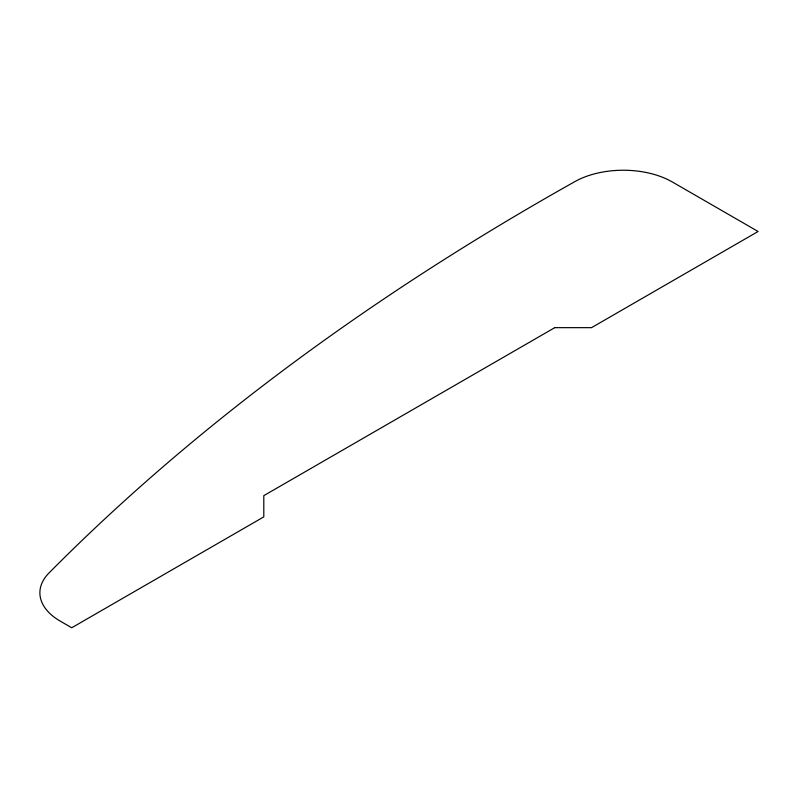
<?xml version="1.0" encoding="UTF-8"?>
<svg xmlns="http://www.w3.org/2000/svg" width="798" height="798" viewBox="0 0 798 798"><rect width="100%" height="100%" fill="white"/><g stroke="black" fill="none" stroke-linecap="round" stroke-linejoin="round"><path stroke-width="1.2" d="M554.76 327.659L263.799 495.648L263.799 516.875L71.73 627.767L60.199 621.103A69.336 40.03 0 0 1 49.346 572.615A3074.365 1774.971 0 0 1 574.251 181.964A69.336 40.03 0 0 1 672.305 181.964L758.1 231.49L591.527 327.659L554.76 327.659"/></g></svg>
